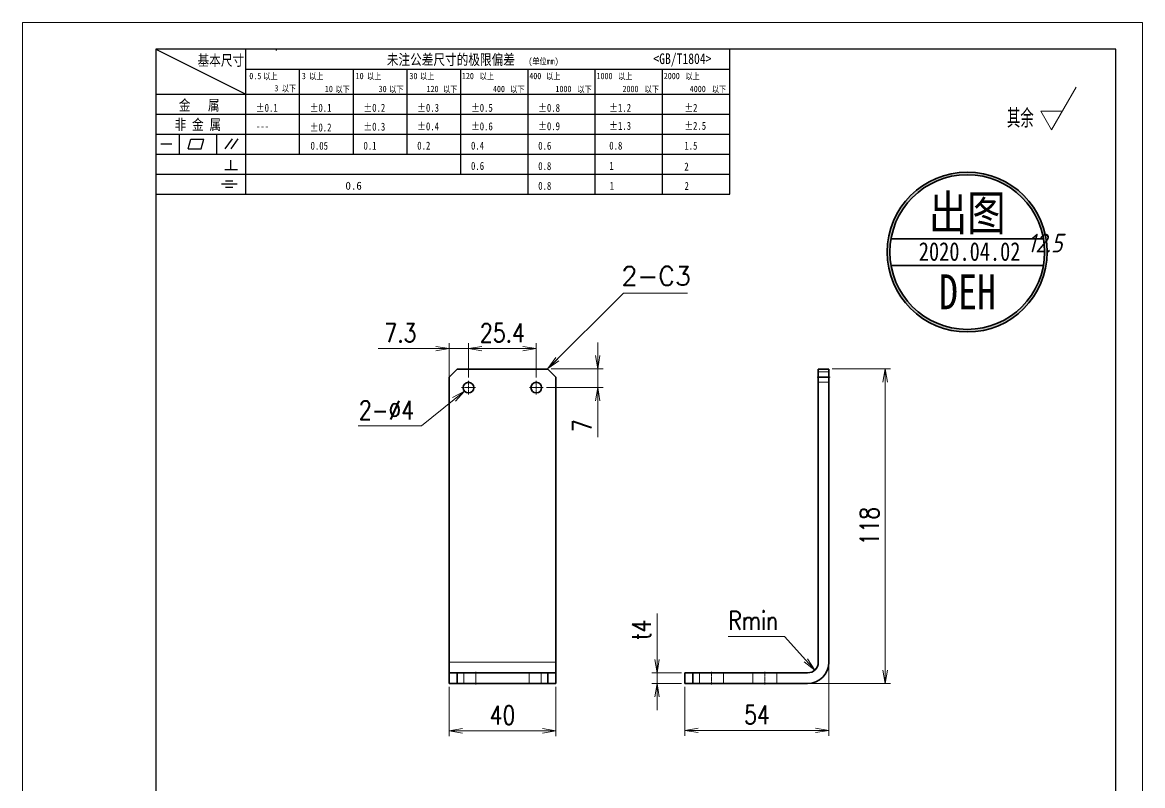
# Model space of a CAD drawing. Header units: millimetres. Extents: x 1333 to 190452, y -42879 to -5704.
# Drawn here: x 185078.9 to 185498.9, y -22523.3 to -22237 of the extents above; entities that cross this region are included whole.
import ezdxf
from ezdxf.enums import TextEntityAlignment as Align

# ---------------------------------------------------------------- set-up
doc = ezdxf.new("R2010")
doc.units = ezdxf.units.MM
doc.header["$LTSCALE"] = 0.5
for name, pattern in [('AM_ISO02W050x2', [3.75, 3, -0.75]), ('AM_ISO08W050x2', [9, 6, -0.75, 1.5, -0.75]), ('DOT2', [0.125, 0, -0.125])]:
    doc.linetypes.add(name, pattern=pattern)
for name, color, linetype, lineweight in [('中心线', 2, 'AM_ISO08W050x2', 18), ('印章专用-出图', 1, 'Continuous', 80), ('图框', 7, 'Continuous', 18), ('标注线', 3, 'Continuous', 18), ('粗实线', 7, 'Continuous', 35), ('细实线', 3, 'Continuous', 18), ('虚线', 1, 'AM_ISO02W050x2', 18)]:
    doc.layers.add(name, color=color, linetype=linetype, lineweight=lineweight)
doc.layers.add('图\\M+19E79\\M+195B6\\M+18E9A', color=7, linetype='Continuous')
doc.layers.add('打印-禁用', color=7, linetype='Continuous', lineweight=15, plot=False)
doc.styles.add('DIM', font='romans.shx', dxfattribs={"width": 0.8, "bigfont": 'bigfont.shx'})
doc.styles.add('国标', font='simfang.ttf', dxfattribs={"width": 0.8})
doc.styles.add('机械长仿宋', font='gbenor.shx', dxfattribs={"height": 1, "bigfont": 'gbcbig.shx'})
doc.dimstyles.new('DEH 1-1', dxfattribs={"dimtxt": 3.5, "dimasz": 2.5, "dimexe": 1, "dimexo": 0.625, "dimgap": 1.2, "dimtad": 1, "dimtoh": 1, "dimdsep": 46, "dimtxsty": 'DIM', "dimblk": 'OPEN', "dimcen": 0, "dimclrd": 8, "dimclre": 8, "dimclrt": 2, "dimazin": 2, "dimtfac": 0.5, "dimtmove": 0, "dimatfit": 3, "dimldrblk": 'OPEN', "dimfxl": 0, "dimtolj": 2, "dimlwd": 18, "dimlwe": 18, "dimarcsym": 0})
doc.dimstyles.new('DEH 1-2$0', dxfattribs={"dimscale": 2, "dimtxt": 3.5, "dimasz": 2.5, "dimexe": 1, "dimexo": 0.625, "dimgap": 1.2, "dimtad": 1, "dimdsep": 46, "dimtxsty": 'DIM', "dimblk": 'OPEN', "dimcen": 0, "dimclrd": 8, "dimclre": 8, "dimclrt": 2, "dimazin": 2, "dimtfac": 0.5, "dimtmove": 0, "dimatfit": 3, "dimldrblk": 'OPEN', "dimfxl": 0, "dimtolj": 2, "dimlwd": 13, "dimlwe": 13, "dimarcsym": 0})
doc.dimstyles.new('DEH 1-2$3', dxfattribs={"dimscale": 2, "dimtxt": 3.5, "dimasz": 2.5, "dimexe": 1, "dimexo": 0.625, "dimgap": 1.2, "dimtad": 1, "dimtoh": 1, "dimdsep": 46, "dimtxsty": 'DIM', "dimblk": 'OPEN', "dimcen": 0, "dimclrd": 8, "dimclre": 8, "dimclrt": 2, "dimazin": 2, "dimtfac": 0.5, "dimtofl": 0, "dimtmove": 0, "dimatfit": 3, "dimldrblk": 'OPEN', "dimfxl": 0, "dimtolj": 2, "dimlwd": 18, "dimlwe": 18, "dimarcsym": 0})
doc.dimstyles.new('DEH 1-2$4', dxfattribs={"dimscale": 2, "dimtxt": 3.5, "dimasz": 2.5, "dimexe": 1, "dimexo": 0.625, "dimgap": 1.2, "dimtad": 1, "dimtoh": 1, "dimdsep": 46, "dimtxsty": 'DIM', "dimblk": 'OPEN', "dimcen": 0, "dimclrd": 8, "dimclre": 8, "dimclrt": 2, "dimazin": 2, "dimtfac": 0.5, "dimtofl": 0, "dimtmove": 0, "dimatfit": 3, "dimldrblk": 'OPEN', "dimfxl": 0, "dimtolj": 2, "dimlwd": 18, "dimlwe": 18, "dimarcsym": 0})

# ---------------------------------------------------------------- blocks, each defined once
blk = doc.blocks.new('GZDEH零件A4图框V01版')
at = {"layer": '图\\M+19E79\\M+195B6\\M+18E9A', "linetype": 'Continuous'}
for p, q in [((25, 292), (25, 13.5)), ((205, 292), (25, 292)), ((205, 13.5), (205, 292))]:
    blk.add_line(p, q, dxfattribs=at)
at = {"layer": '图\\M+19E79\\M+195B6\\M+18E9A', "color": 9}
for p, q in [((25, 292), (41.88, 283.54)), ((41.88, 264.79), (41.88, 292)), ((47.66, 291.75), (47.66, 292)), ((132.6, 264.79), (132.6, 292)), ((41.88, 288.22), (132.6, 288.22)), ((51.96, 272.29), (51.96, 288.22)), ((62.04, 272.29), (62.04, 288.22)), ((72.12, 272.29), (72.12, 288.22)), ((82.2, 268.54), (82.2, 288.22)), ((94.8, 264.79), (94.8, 288.22)), ((107.4, 264.79), (107.4, 288.22)), ((120, 264.79), (120, 288.22)), ((25, 283.54), (132.6, 283.54)), ((25, 279.79), (132.6, 279.79)), ((25, 276.04), (132.6, 276.04)), ((29.43, 272.34), (29.43, 276.04)), ((36.42, 272.34), (36.42, 276.04)), ((38.03, 273.3), (39.36, 275.16)), ((39.11, 273.3), (40.45, 275.16)), ((25.94, 274.19), (28, 274.19)), ((31.1, 273.3), (31.58, 275.09)), ((31.1, 273.3), (33.51, 273.3)), ((31.58, 275.09), (33.99, 275.09)), ((33.51, 273.3), (33.99, 275.09)), ((25, 272.29), (132.6, 272.29)), ((39.09, 269.41), (39.09, 271.18)), ((37.93, 269.41), (40.32, 269.41)), ((25, 268.54), (132.6, 268.54)), ((38.08, 267.29), (39.43, 267.29)), ((25, 264.79), (132.6, 264.79)), ((37.3, 266.69), (40.28, 266.69)), ((38.08, 266.09), (39.44, 266.09))]:
    blk.add_line(p, q, dxfattribs=at)
at = {"layer": '打印-禁用', "linetype": 'Continuous'}
for p, q in [((0, 297), (0, 0)), ((210, 297), (0, 297)), ((210, 297), (210, 0))]:
    blk.add_line(p, q, dxfattribs=at)
at = {"layer": '图\\M+19E79\\M+195B6\\M+18E9A', "color": 9, "style": '国标', "width": 0.8}
for s, height, p in [('基本尺寸', 2, (32.84, 288.88)), ('未注公差尺寸的极限偏差', 2, (68.32, 289.02)), ('<GB/T1804>', 2, (118.29, 289.19)), ('30', 1.2, (72.55, 286.35)), ('金   属', 2, (29.33, 280.48)), ('±0.1', 1.5, (43.78, 280.23)), ('±0.1', 1.5, (53.86, 280.23)), ('±0.2', 1.5, (63.94, 280.23)), ('±0.3', 1.5, (74.02, 280.23)), ('±0.5', 1.5, (84.1, 280.23)), ('±0.8', 1.5, (96.7, 280.23)), ('±1.2', 1.5, (110.02, 280.23)), ('±2', 1.5, (124.09, 280.23)), ('非 金 属', 2, (28.53, 276.82)), ('---', 1.5, (43.78, 276.81)), ('±0.2', 1.5, (53.86, 276.54)), ('±0.3', 1.5, (63.94, 276.69)), ('±0.4', 1.5, (74.02, 276.75)), ('±0.6', 1.5, (84.1, 276.75)), ('±0.9', 1.5, (96.7, 276.78)), ('±1.3', 1.5, (110.02, 276.84)), ('±2.5', 1.5, (124.09, 276.85)), ('0.1', 1.5, (63.94, 273.12)), ('0.2', 1.5, (74.02, 273.13)), ('0.4', 1.5, (84.1, 273.13)), ('0.6', 1.5, (96.7, 273.11)), ('0.8', 1.5, (110.02, 273.13)), ('1.5', 1.5, (124.09, 273.12)), ('0.6', 1.5, (84.1, 269.33)), ('0.8', 1.5, (96.7, 269.3)), ('1', 1.5, (110.02, 269.34)), ('2', 1.5, (124.09, 269.2)), ('0.8', 1.5, (96.7, 265.59)), ('1', 1.5, (110.1, 265.6)), ('2', 1.5, (124.13, 265.57))]:
    blk.add_text(s, height=height, dxfattribs=at).set_placement(p)
at = {"layer": '图\\M+19E79\\M+195B6\\M+18E9A', "color": 9, "lineweight": 15, "style": '国标', "width": 0.8}
for s, p in [('0.5', (42.54, 286.35)), ('以上', (45.15, 286.3)), ('3', (52.39, 286.35)), ('以上', (53.76, 286.3)), ('10', (62.47, 286.35)), ('以上', (64.6, 286.3)), ('以上', (74.53, 286.3)), ('120', (82.39, 286.35)), ('以上', (85.72, 286.3)), ('400', (95.03, 286.35)), ('以上', (98.19, 286.3)), ('1000', (107.63, 286.35)), ('以上', (111.67, 286.3)), ('2000', (120.23, 286.35)), ('以上', (124.31, 286.3)), ('3', (47.24, 284.06)), ('以下', (48.61, 284.01)), ('10', (56.7, 283.92)), ('以下', (58.69, 283.87)), ('30', (66.78, 283.92)), ('以下', (68.77, 283.87)), ('120', (75.77, 283.92)), ('以下', (78.85, 283.87)), ('400', (88.21, 283.92)), ('以下', (91.45, 283.87)), ('1000', (99.92, 283.92)), ('以下', (104.05, 283.87)), ('2000', (112.5, 283.92)), ('以下', (116.65, 283.87)), ('4000', (125.1, 283.92)), ('以下', (129.25, 283.87))]:
    blk.add_text(s, height=1.2, dxfattribs=at).set_placement(p)
at = {"layer": '图\\M+19E79\\M+195B6\\M+18E9A', "color": 9, "lineweight": 13, "style": '国标'}
blk.add_text('0.6', height=1.5, dxfattribs=at).set_placement((60.56, 265.61))
at = {"layer": '图\\M+19E79\\M+195B6\\M+18E9A', "color": 9, "lineweight": 15, "insert": (94.85, 290.31), "char_height": 1.2, "width": 8.7957, "attachment_point": 1, "style": '国标'}
blk.add_mtext('(单位mm)', dxfattribs=at)
at = {"layer": '图\\M+19E79\\M+195B6\\M+18E9A', "color": 9, "insert": (54.02, 273.09), "char_height": 1.5, "attachment_point": 7, "style": '国标'}
blk.add_mtext_dynamic_manual_height_columns('0.05', width=5.1982, gutter_width=12.5, heights=[0], dxfattribs=at)
blk = doc.blocks.new('DEH A4')
at = {"layer": '图框'}
blk.add_blockref('GZDEH零件A4图框V01版', (0, 0), dxfattribs=at)
blk = doc.blocks.new('FINISHER_TR')
at = {"layer": '标注线'}
for p, q in [((0, 0), (4.62, 8)), ((-2.02, 3.5), (0, 0)), ((2.02, 3.5), (-2.02, 3.5))]:
    blk.add_line(p, q, dxfattribs=at)
at = {"layer": '标注线', "color": 2, "style": '机械长仿宋', "oblique": 15}
blk.add_attdef('0.0', text='', height=3.5, dxfattribs=at).set_placement((2.03, -24.04), align=Align.BOTTOM_RIGHT)
blk = doc.blocks.new('其余12.5')
at = {"layer": '标注线'}
blk.add_blockref('FINISHER_TR', (0, 0), dxfattribs=at).add_auto_attribs({'0.0': '12.5'})
at = {"layer": '标注线', "color": 7, "linetype": 'DOT2', "style": '机械长仿宋'}
blk.add_text('其余', height=3.5, dxfattribs=at).set_placement((-8.38, 0.4))
blk = doc.blocks.new('_Open')
at = {"color": 0, "linetype": 'ByBlock', "lineweight": -2}
for p, q in [((-1, 0.167), (0, 0)), ((-1, -0.167), (0, 0)), ((0, 0), (-1, 0))]:
    blk.add_line(p, q, dxfattribs=at)
blk = doc.blocks.new('*D415')
at = {"layer": 'Defpoints', "color": 0, "transparency": 16777216}
for p in [(185381.34, -22477.04), (185327.34, -22485.04), (185381.34, -22502.63)]:
    blk.add_point(p, dxfattribs=at)
at = {"layer": '标注线', "color": 8, "lineweight": 13, "transparency": 16777216}
for p, q in [((185381.34, -22478.29), (185381.34, -22504.63)), ((185327.34, -22486.29), (185327.34, -22504.63)), ((185332.34, -22502.63), (185376.34, -22502.63))]:
    blk.add_line(p, q, dxfattribs=at)
at = {"layer": '标注线', "color": 8, "lineweight": 13, "transparency": 16777216, "xscale": 5, "yscale": 5, "zscale": 5, "rotation": 180}
blk.add_blockref('_Open', (185327.34, -22502.63), dxfattribs=at)
at = {"layer": '标注线', "color": 8, "lineweight": 13, "transparency": 16777216, "xscale": 5, "yscale": 5, "zscale": 5}
blk.add_blockref('_Open', (185381.34, -22502.63), dxfattribs=at)
at = {"layer": '标注线', "color": 2, "transparency": 16777216, "insert": (185354.34, -22496.73), "char_height": 7, "attachment_point": 5, "style": 'DIM'}
blk.add_mtext('\\A2;54', dxfattribs=at)
blk = doc.blocks.new('*D416')
at = {"layer": 'Defpoints', "color": 0, "transparency": 16777216}
for p in [(185316.91, -22481.04), (185327.34, -22481.04), (185327.34, -22485.04)]:
    blk.add_point(p, dxfattribs=at)
at = {"layer": '标注线', "color": 8, "lineweight": 13, "transparency": 16777216}
for p, q in [((185316.91, -22476.04), (185316.91, -22458.78)), ((185326.09, -22481.04), (185314.91, -22481.04)), ((185316.91, -22485.04), (185316.91, -22481.04)), ((185326.09, -22485.04), (185314.91, -22485.04)), ((185316.91, -22490.04), (185316.91, -22495.04))]:
    blk.add_line(p, q, dxfattribs=at)
at = {"layer": '标注线', "color": 8, "lineweight": 13, "transparency": 16777216, "xscale": 5, "yscale": 5, "zscale": 5}
for p, rotation in [((185316.91, -22481.04), 270), ((185316.91, -22485.04), 90)]:
    blk.add_blockref('_Open', p, dxfattribs=dict(at, rotation=rotation))
at = {"layer": '标注线', "color": 2, "transparency": 16777216, "insert": (185311.01, -22464.91), "char_height": 7, "attachment_point": 5, "rotation": 90, "style": 'DIM'}
blk.add_mtext('\\A2;{\\Fromans,bigfont|c134;t}4', dxfattribs=at)
blk = doc.blocks.new('*D417')
at = {"layer": 'Defpoints', "color": 0, "transparency": 16777216}
for p in [(185373.34, -22477.04), (185376.01, -22480.03)]:
    blk.add_point(p, dxfattribs=at)
at = {"layer": '标注线', "color": 8, "lineweight": 18, "transparency": 16777216}
for p, q in [((185343.62, -22467.34), (185364.69, -22467.34)), ((185364.69, -22467.34), (185372.68, -22476.3))]:
    blk.add_line(p, q, dxfattribs=at)
at = {"layer": '标注线', "color": 8, "lineweight": 18, "transparency": 16777216, "xscale": 5, "yscale": 5, "zscale": 5, "rotation": 311.7338200795086}
blk.add_blockref('_Open', (185376.01, -22480.03), dxfattribs=at)
at = {"layer": '标注线', "color": 2, "transparency": 16777216, "insert": (185352.96, -22461.44), "char_height": 7, "attachment_point": 5, "style": 'DIM'}
blk.add_mtext('\\A2;Rmin', dxfattribs=at)
blk = doc.blocks.new('*D418')
at = {"layer": 'Defpoints', "color": 0, "transparency": 16777216}
for p in [(185381.34, -22367.04), (185402.44, -22367.04), (185373.34, -22485.04)]:
    blk.add_point(p, dxfattribs=at)
at = {"layer": '标注线', "color": 8, "lineweight": 13, "transparency": 16777216}
for p, q in [((185382.59, -22367.04), (185404.44, -22367.04)), ((185402.44, -22480.04), (185402.44, -22372.04)), ((185374.59, -22485.04), (185404.44, -22485.04))]:
    blk.add_line(p, q, dxfattribs=at)
at = {"layer": '标注线', "color": 8, "lineweight": 13, "transparency": 16777216, "xscale": 5, "yscale": 5, "zscale": 5}
for p, rotation in [((185402.44, -22367.04), 90), ((185402.44, -22485.04), 270)]:
    blk.add_blockref('_Open', p, dxfattribs=dict(at, rotation=rotation))
at = {"layer": '标注线', "color": 2, "transparency": 16777216, "insert": (185396.54, -22426.04), "char_height": 7, "attachment_point": 5, "rotation": 90, "style": 'DIM'}
blk.add_mtext('\\A2;118', dxfattribs=at)
blk = doc.blocks.new('*D419')
at = {"layer": 'Defpoints', "color": 0, "transparency": 16777216}
for p in [(185238.93, -22359.38), (185246.23, -22371.44), (185238.93, -22374.04)]:
    blk.add_point(p, dxfattribs=at)
at = {"layer": '标注线', "color": 8, "lineweight": 13, "transparency": 16777216}
for p, q in [((185233.93, -22359.38), (185212.39, -22359.38)), ((185238.93, -22372.79), (185238.93, -22357.38)), ((185246.23, -22359.38), (185238.93, -22359.38)), ((185246.23, -22370.19), (185246.23, -22357.38)), ((185251.23, -22359.38), (185256.23, -22359.38))]:
    blk.add_line(p, q, dxfattribs=at)
at = {"layer": '标注线', "color": 8, "lineweight": 13, "transparency": 16777216, "xscale": 5, "yscale": 5, "zscale": 5}
blk.add_blockref('_Open', (185238.93, -22359.38), dxfattribs=at)
at = {"layer": '标注线', "color": 8, "lineweight": 13, "transparency": 16777216, "xscale": 5, "yscale": 5, "zscale": 5, "rotation": 180}
blk.add_blockref('_Open', (185246.23, -22359.38), dxfattribs=at)
at = {"layer": '标注线', "color": 2, "transparency": 16777216, "insert": (185220.66, -22353.48), "char_height": 7, "attachment_point": 5, "style": 'DIM'}
blk.add_mtext('\\A2;7.3', dxfattribs=at)
blk = doc.blocks.new('*D420')
at = {"layer": 'Defpoints', "color": 0, "transparency": 16777216}
for p in [(185271.63, -22359.38), (185246.23, -22371.44), (185271.63, -22371.44)]:
    blk.add_point(p, dxfattribs=at)
at = {"layer": '标注线', "color": 8, "lineweight": 13, "transparency": 16777216}
for p, q in [((185246.23, -22370.19), (185246.23, -22357.38)), ((185251.23, -22359.38), (185266.63, -22359.38)), ((185271.63, -22370.19), (185271.63, -22357.38))]:
    blk.add_line(p, q, dxfattribs=at)
at = {"layer": '标注线', "color": 8, "lineweight": 13, "transparency": 16777216, "xscale": 5, "yscale": 5, "zscale": 5, "rotation": 180}
blk.add_blockref('_Open', (185246.23, -22359.38), dxfattribs=at)
at = {"layer": '标注线', "color": 8, "lineweight": 13, "transparency": 16777216, "xscale": 5, "yscale": 5, "zscale": 5}
blk.add_blockref('_Open', (185271.63, -22359.38), dxfattribs=at)
at = {"layer": '标注线', "color": 2, "transparency": 16777216, "insert": (185258.93, -22353.48), "char_height": 7, "attachment_point": 5, "style": 'DIM'}
blk.add_mtext('\\A2;25.4', dxfattribs=at)
blk = doc.blocks.new('*D421')
at = {"layer": 'Defpoints', "color": 0, "transparency": 16777216}
for p in [(185275.93, -22367.04), (185274.23, -22374.04), (185294.67, -22374.04)]:
    blk.add_point(p, dxfattribs=at)
at = {"layer": '标注线', "color": 8, "lineweight": 13, "transparency": 16777216}
for p, q in [((185294.67, -22362.04), (185294.67, -22357.04)), ((185277.18, -22367.04), (185296.67, -22367.04)), ((185294.67, -22367.04), (185294.67, -22374.04)), ((185275.48, -22374.04), (185296.67, -22374.04)), ((185294.67, -22379.04), (185294.67, -22392.58))]:
    blk.add_line(p, q, dxfattribs=at)
at = {"layer": '标注线', "color": 8, "lineweight": 13, "transparency": 16777216, "xscale": 5, "yscale": 5, "zscale": 5}
for p, rotation in [((185294.67, -22367.04), 270), ((185294.67, -22374.04), 90)]:
    blk.add_blockref('_Open', p, dxfattribs=dict(at, rotation=rotation))
at = {"layer": '标注线', "color": 2, "transparency": 16777216, "insert": (185288.77, -22388.31), "char_height": 7, "attachment_point": 5, "rotation": 90, "style": 'DIM'}
blk.add_mtext('\\A2;7', dxfattribs=at)
blk = doc.blocks.new('*D422')
at = {"layer": 'Defpoints', "color": 0, "transparency": 16777216}
for p in [(185238.93, -22485.04), (185278.93, -22485.04), (185278.93, -22502.8)]:
    blk.add_point(p, dxfattribs=at)
at = {"layer": '标注线', "color": 8, "lineweight": 13, "transparency": 16777216}
for p, q in [((185238.93, -22486.29), (185238.93, -22504.8)), ((185278.93, -22486.29), (185278.93, -22504.8)), ((185243.93, -22502.8), (185273.93, -22502.8))]:
    blk.add_line(p, q, dxfattribs=at)
at = {"layer": '标注线', "color": 8, "lineweight": 13, "transparency": 16777216, "xscale": 5, "yscale": 5, "zscale": 5, "rotation": 180}
blk.add_blockref('_Open', (185238.93, -22502.8), dxfattribs=at)
at = {"layer": '标注线', "color": 8, "lineweight": 13, "transparency": 16777216, "xscale": 5, "yscale": 5, "zscale": 5}
blk.add_blockref('_Open', (185278.93, -22502.8), dxfattribs=at)
at = {"layer": '标注线', "color": 2, "transparency": 16777216, "insert": (185258.93, -22496.9), "char_height": 7, "attachment_point": 5, "style": 'DIM'}
blk.add_mtext('\\A2;40', dxfattribs=at)
blk = doc.blocks.new('*D428')
at = {"layer": 'Defpoints', "color": 0, "transparency": 16777216}
for p in [(185247.78, -22372.79), (185244.67, -22375.3)]:
    blk.add_point(p, dxfattribs=at)
at = {"layer": '标注线', "color": 8, "lineweight": 18, "transparency": 16777216}
for p, q in [((185228.54, -22388.35), (185240.78, -22378.45)), ((185204.8, -22388.35), (185228.54, -22388.35))]:
    blk.add_line(p, q, dxfattribs=at)
at = {"layer": '标注线', "color": 8, "lineweight": 18, "transparency": 16777216, "xscale": 5, "yscale": 5, "zscale": 5, "rotation": 38.96551988846726}
blk.add_blockref('_Open', (185244.67, -22375.3), dxfattribs=at)
at = {"layer": '标注线', "color": 2, "transparency": 16777216, "insert": (185215.47, -22382.45), "char_height": 7, "attachment_point": 5, "style": 'DIM'}
blk.add_mtext('\\A2;2-%%c4', dxfattribs=at)
blk = doc.blocks.new('出图章')
at = {"layer": '印章专用-出图'}
h = blk.add_hatch(color=256, dxfattribs=at)
h.paths.add_polyline_path([(-15, 0, 1), (15, 0, 1)])
h.paths.add_polyline_path([(14.5, 0, -1), (-14.5, 0, -1)], flags=16)
h.paths.add_polyline_path([(-7.31, -12.35), (7.41, -12.35), (7.41, -2.73), (-7.31, -2.73)], flags=8)
at = {"layer": '印章专用-出图', "lineweight": 35}
for p, q in [((-14.28, 2.5), (14.28, 2.5)), ((-14.28, -2.5), (14.28, -2.5))]:
    blk.add_line(p, q, dxfattribs=at)
for radius in [15, 14.5]:
    blk.add_circle((0, 0), radius, dxfattribs=at)
at = {"layer": '印章专用-出图', "color": 4, "style": '国标', "width": 0.8}
blk.add_text('DEH', height=6.562, dxfattribs=at).set_placement((0.05, -10.74), align=Align.CENTER)
at = {"layer": '印章专用-出图', "color": 3, "style": '国标', "width": 0.8}
blk.add_attdef('出图', text='', height=6.6, dxfattribs=at).set_placement((0, 7.35), align=Align.MIDDLE_CENTER)
at = {"layer": '印章专用-出图', "color": 2, "style": '国标', "width": 0.8}
blk.add_attdef('XXXX.XX.XX', text='', height=3.5, dxfattribs=at).set_placement((0.45, 0.1), align=Align.MIDDLE_CENTER)
blk = doc.blocks.new('YZ-CT')
at = {"layer": '印章专用-出图'}
blk.add_blockref('出图章', (0.63, 0), dxfattribs=at).add_auto_attribs({'出图': '出图', 'XXXX.XX.XX': '2020.04.02'})
blk = doc.blocks.new('CHAMFER_DIM_RS1')
at = {"layer": '标注线', "color": 8}
blk.add_line((0, 20), (8.49, 28.49), dxfattribs=at)
at = {"color": 2, "char_height": 3.5, "attachment_point": 9, "style": 'DIM'}
for insert in [(-8.27, 28.27), (-8.27, 28.27), (-8.27, 28.27), (-8.27, 25.32), (-11.2, 21.2)]:
    blk.add_mtext('\\A2;', dxfattribs=dict(at, insert=insert))
at = {"layer": '标注线', "color": 2, "style": 'DIM'}
blk.add_attdef('000', text='', height=3.5, rotation=45, dxfattribs=at).set_placement((4.03, 24.66), align=Align.BOTTOM_CENTER)
at = {"layer": '标注线'}
blk.add_leader([(0, 0), (0, 20)], dimstyle='DEH 1-1', dxfattribs=at)

msp = doc.modelspace()

# ---------------------------------------------------------------- linework, layer by layer
at = {"layer": '中心线', "ltscale": 0.13}
for p, q in [((185246.227, -22371.445), (185246.227, -22376.645)), ((185271.627, -22371.445), (185271.627, -22376.645)), ((185248.827, -22374.045), (185243.627, -22374.045)), ((185274.227, -22374.045), (185269.027, -22374.045))]:
    msp.add_line(p, q, dxfattribs=at)
at = {"layer": '中心线', "ltscale": 0.120015}
msp.add_line((185381.745, -22370.045), (185376.944, -22370.045), dxfattribs=at)
at = {"layer": '中心线', "ltscale": 0.12}
for p, q in [((185248.927, -22485.445), (185248.927, -22480.645)), ((185337.345, -22485.445), (185337.345, -22480.645)), ((185357.345, -22485.445), (185357.345, -22480.645))]:
    msp.add_line(p, q, dxfattribs=at)
at = {"layer": '粗实线', "ltscale": 0.106066}
for p, q in [((185241.927, -22367.045), (185238.927, -22370.045)), ((185278.927, -22370.045), (185275.927, -22367.045))]:
    msp.add_line(p, q, dxfattribs=at)
at = {"layer": '粗实线'}
for p, q in [((185275.927, -22367.045), (185241.927, -22367.045)), ((185377.345, -22477.045), (185377.345, -22367.045)), ((185381.345, -22477.045), (185381.345, -22367.045)), ((185238.927, -22477.045), (185238.927, -22370.045)), ((185278.927, -22477.045), (185278.927, -22370.045)), ((185275.927, -22481.045), (185241.927, -22481.045)), ((185330.345, -22481.045), (185373.345, -22481.045)), ((185275.927, -22485.045), (185241.927, -22485.045)), ((185330.345, -22485.045), (185373.345, -22485.045))]:
    msp.add_line(p, q, dxfattribs=at)
at = {"layer": '粗实线', "ltscale": 0.075}
for p, q in [((185377.345, -22370.045), (185377.345, -22367.045)), ((185381.345, -22370.045), (185381.345, -22367.045)), ((185238.927, -22481.045), (185241.927, -22481.045)), ((185275.927, -22481.045), (185278.927, -22481.045)), ((185327.345, -22481.045), (185330.345, -22481.045)), ((185238.927, -22485.045), (185241.927, -22485.045)), ((185275.927, -22485.045), (185278.927, -22485.045)), ((185327.345, -22485.045), (185330.345, -22485.045))]:
    msp.add_line(p, q, dxfattribs=at)
at = {"layer": '粗实线', "ltscale": 0.1}
for p, q in [((185381.345, -22367.045), (185377.345, -22367.045)), ((185381.345, -22370.045), (185377.345, -22370.045)), ((185238.927, -22477.045), (185238.927, -22481.045)), ((185278.927, -22477.045), (185278.927, -22481.045)), ((185238.927, -22485.045), (185238.927, -22481.045)), ((185241.927, -22485.045), (185241.927, -22481.045)), ((185275.927, -22485.045), (185275.927, -22481.045)), ((185278.927, -22485.045), (185278.927, -22481.045)), ((185327.345, -22485.045), (185327.345, -22481.045)), ((185330.345, -22485.045), (185330.345, -22481.045))]:
    msp.add_line(p, q, dxfattribs=at)
at = {"layer": '粗实线'}
for centre in [(185246.227, -22374.045), (185271.627, -22374.045)]:
    msp.add_circle(centre, 2, dxfattribs=at)
for radius in [4, 8]:
    msp.add_arc((185373.345, -22477.045), radius, 270, 0, dxfattribs=at)
at = {"layer": '细实线'}
msp.add_line((185278.927, -22477.045), (185238.927, -22477.045), dxfattribs=at)
at = {"layer": '虚线', "ltscale": 0.1}
for p, q in [((185381.345, -22368.045), (185377.345, -22368.045)), ((185381.345, -22368.045), (185377.345, -22368.045)), ((185381.345, -22370.045), (185377.345, -22370.045)), ((185381.345, -22372.045), (185377.345, -22372.045)), ((185381.345, -22372.045), (185377.345, -22372.045)), ((185244.427, -22485.045), (185244.427, -22481.045)), ((185244.427, -22485.045), (185244.427, -22481.045)), ((185248.927, -22485.045), (185248.927, -22481.045)), ((185248.927, -22485.045), (185248.927, -22481.045)), ((185248.927, -22485.045), (185248.927, -22481.045)), ((185248.927, -22485.045), (185248.927, -22481.045)), ((185268.927, -22485.045), (185268.927, -22481.045)), ((185268.927, -22485.045), (185268.927, -22481.045)), ((185268.927, -22485.045), (185268.927, -22481.045)), ((185268.927, -22485.045), (185268.927, -22481.045)), ((185273.427, -22485.045), (185273.427, -22481.045)), ((185273.427, -22485.045), (185273.427, -22481.045)), ((185330.345, -22485.045), (185330.345, -22481.045)), ((185332.845, -22485.045), (185332.845, -22481.045)), ((185341.845, -22485.045), (185341.845, -22481.045)), ((185352.845, -22485.045), (185352.845, -22481.045)), ((185361.845, -22485.045), (185361.845, -22481.045))]:
    msp.add_line(p, q, dxfattribs=at)
at = {"layer": '虚线'}
msp.add_line((185278.927, -22477.045), (185238.927, -22477.045), dxfattribs=at)

# ---------------------------------------------------------------- block references
at = {"layer": '印章专用-出图', "xscale": 2, "yscale": 2, "zscale": 2}
msp.add_blockref('YZ-CT', (185431.937, -22323.162), dxfattribs=at)
at = {"layer": '图框', "xscale": 2, "yscale": 2, "zscale": 2}
msp.add_blockref('DEH A4', (185078.947, -22831.005), dxfattribs=at)
at = {"layer": '标注线', "xscale": 2, "yscale": 2, "zscale": 2}
msp.add_blockref('其余12.5', (185464.834, -22277.32), dxfattribs=at)
at = {"layer": '标注线', "xscale": 1.999999999984903, "yscale": 2, "zscale": 2, "rotation": 314.9999999997052}
msp.add_blockref('CHAMFER_DIM_RS1', (185276.009, -22366.9), dxfattribs=at).add_auto_attribs({'000': '2-C3'})

# ---------------------------------------------------------------- dimensions: what is measured, and where the dimension line sits
at = {"layer": '标注线'}
for base, p1, p2, picture, middle in [((185238.927, -22359.38), (185246.227, -22371.445), (185238.927, -22374.045), '*D419', (185220.66, -22353.48)), ((185271.627, -22359.38), (185246.227, -22371.445), (185271.627, -22371.445), '*D420', (185258.927, -22353.48)), ((185381.345, -22502.626), (185327.345, -22485.045), (185381.345, -22477.045), '*D415', (185354.345, -22496.726)), ((185278.927, -22502.798), (185238.927, -22485.045), (185278.927, -22485.045), '*D422', (185258.927, -22496.898))]:
    dim = msp.add_linear_dim(base=base, p1=p1, p2=p2, dimstyle='DEH 1-2$0', dxfattribs=at)
    dim.commit()
    dim.dimension.update_dxf_attribs({"geometry": picture, "text_midpoint": middle})
for base, p1, p2, picture, middle in [((185294.665, -22374.045), (185275.927, -22367.045), (185274.227, -22374.045), '*D421', (185288.765, -22388.311)), ((185402.445, -22367.045), (185373.345, -22485.045), (185381.345, -22367.045), '*D418', (185396.545, -22426.045))]:
    dim = msp.add_linear_dim(base=base, p1=p1, p2=p2, angle=90, dimstyle='DEH 1-2$0', dxfattribs=at)
    dim.commit()
    dim.dimension.update_dxf_attribs({"geometry": picture, "text_midpoint": middle})
dim = msp.add_diameter_dim_2p(p1=(185247.782, -22372.787), p2=(185244.672, -22375.302), dimstyle='DEH 1-2$3', override={"dimpost": '2-%%c<>'}, dxfattribs=at)
dim.commit()
dim.dimension.update_dxf_attribs({"geometry": '*D428', "text_midpoint": (185215.47, -22388.352), "dimtype": 163})
dim = msp.add_radius_dim(center=(185373.345, -22477.045), mpoint=(185376.008, -22480.03), text='Rmin', dimstyle='DEH 1-2$4', override={"dimtmove": 1}, dxfattribs=at)
dim.commit()
dim.dimension.update_dxf_attribs({"geometry": '*D417', "text_midpoint": (185364.691, -22467.343), "dimtype": 164})
dim = msp.add_linear_dim(base=(185316.91, -22481.045), p1=(185327.345, -22485.045), p2=(185327.345, -22481.045), angle=90, text='{\\Fromans,bigfont|c134;t}<>', dimstyle='DEH 1-2$0', dxfattribs=at)
dim.commit()
dim.dimension.update_dxf_attribs({"geometry": '*D416', "text_midpoint": (185311.01, -22464.911)})

doc.saveas('drawing.dxf')
